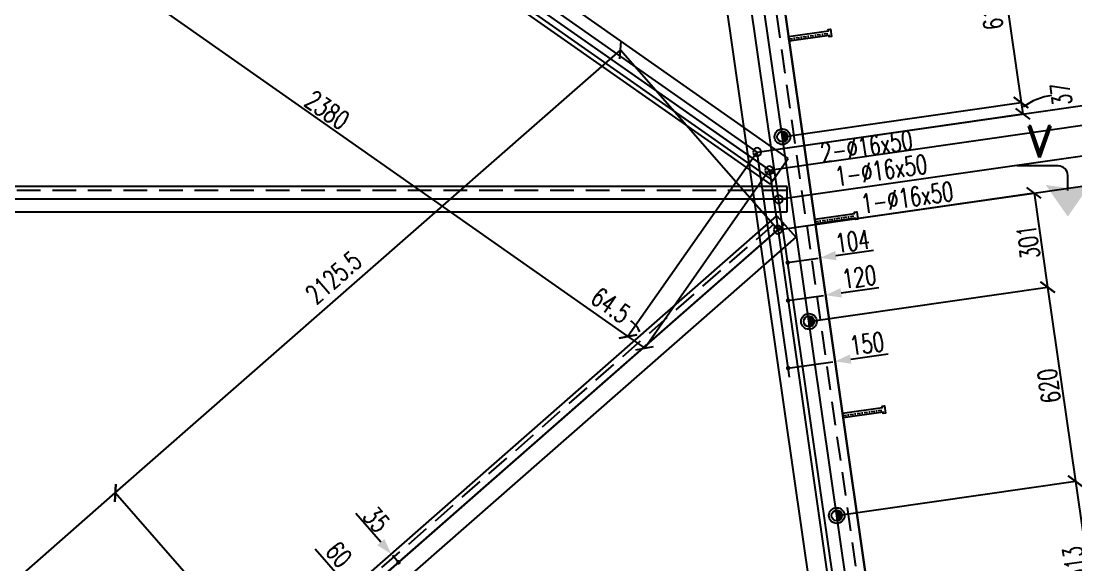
# Model space of a CAD drawing. Extents: x 142141 to 158361, y -148739 to -137259.
# Drawn here: x 149598 to 152935, y -143209 to -141489 of the extents above; entities that cross this region are included whole.
import ezdxf
from ezdxf.enums import TextEntityAlignment as Align

# ---------------------------------------------------------------- set-up
doc = ezdxf.new("R2010")
doc.units = 0
doc.header["$LTSCALE"] = 150
doc.header["$MEASUREMENT"] = 0
doc.linetypes.add('DASHDOT', pattern=[1, 0.5, -0.25, 0, -0.25])
doc.linetypes.add('DASHED', pattern=[0.75, 0.5, -0.25])
doc.layers.get('0').update_dxf_attribs({"linetype": 'CONTINUOUS'})
for name, color, linetype in [('ASSI', 6, 'CONTINUOUS'), ('Echelon', 3, 'CONTINUOUS'), ('FORI', 2, 'CONTINUOUS'), ('LINEA_ANG', 2, 'CONTINUOUS'), ('LS', 7, 'CONTINUOUS'), ('LSP', 3, 'CONTINUOUS'), ('MZ', 6, 'DASHDOT'), ('QT_MAL', 7, 'CONTINUOUS'), ('QT_MPR', 7, 'CONTINUOUS'), ('QT_MSP', 7, 'CONTINUOUS'), ('TRAT-Y', 7, 'DASHED')]:
    doc.layers.add(name, color=color, linetype=linetype)
doc.styles.add('QUOTE', font='ROMANS8.SHX', dxfattribs={"width": 0.7})
doc.styles.add('RD', font='ROMAND8.SHX', dxfattribs={"width": 0.7})
doc.styles.add('RS', font='ROMANS8.shx', dxfattribs={"width": 0.7})
doc.styles.get("Standard").update_dxf_attribs({"font": 'ROMANS8.SHX', "width": 0.7})
doc.dimstyles.new('FRECCE1', dxfattribs={"dimtxt": 60, "dimasz": 6.6667, "dimexe": 0, "dimexo": 0, "dimgap": 1, "dimtad": 1, "dimzin": 0, "dimdsep": 46, "dimtxsty": 'RS', "dimblk1": 'QUOTP', "dimblk2": 'QUOTF', "dimsah": 1, "dimcen": 0, "dimclrd": 2, "dimclre": 2, "dimclrt": 7, "dimadec": 0, "dimazin": 0, "dimtfac": 1, "dimtix": 1, "dimtmove": 2, "dimatfit": 3, "dimldrblk": 'QUOTP', "dimfxl": 1, "dimtolj": 1, "dimtzin": 0, "dimarcsym": 0})
doc.dimstyles.new('TRATTO', dxfattribs={"dimscale": 0, "dimtxt": 60, "dimasz": 40, "dimexe": 0, "dimexo": 0, "dimgap": 10, "dimtad": 1, "dimrnd": 0.5, "dimdsep": 46, "dimtxsty": 'RS', "dimblk1": 'OBLIQUE', "dimblk2": 'OBLIQUE', "dimsah": 1, "dimcen": 0.09, "dimclrd": 2, "dimclre": 2, "dimclrt": 7, "dimadec": 0, "dimazin": 0, "dimtfac": 1, "dimtix": 1, "dimtmove": 2, "dimatfit": 3, "dimfxl": 1, "dimtolj": 1, "dimtzin": 0, "dimarcsym": 0})

# ---------------------------------------------------------------- blocks, each defined once
blk = doc.blocks.new('ASSE98')
blk.add_line((0, 0), (1, 0))
at = {"color": 7, "style": 'QUOTE', "width": 0.5, "flags": 1}
for tag, p in [('TI', (1.38308, 6.82731)), ('DI_S', (1.38308, 6.42178)), ('D_S', (1.38308, 6.02092)), ('E_S', (1.38308, 5.68065)), ('NFORI', (1.36454, 5.29792)), ('ALAR', (1.36349, 4.93246)), ('FAM', (1.3775, 4.54645)), ('ALA', (1.38308, 4.19257)), ('DISP2', (1.38308, 3.84971)), ('DISP1', (1.38308, 3.50686)), ('PINZAF', (1.38308, 3.164)), ('PINZAI', (1.38308, 2.82114)), ('TRP', (1.38308, 2.47829)), ('NP', (1.38308, 2.13543)), ('SV', (1.38308, 1.79257)), ('PESO', (1.38308, 1.44971)), ('QUA', (1.38308, 1.10686)), ('LUN', (1.38308, 0.764)), ('PROF', (1.38308, 0.42114)), ('POS', (1.38308, 0.07829))]:
    blk.add_attdef(tag, p, '', height=0.2, dxfattribs=at)
at = {"color": 7, "flags": 1}
for tag, p in [('LAV1', (3.07431, 6.82847)), ('LAV2', (3.07431, 6.49513)), ('LAV3', (3.07431, 6.1618)), ('LAV4', (3.07431, 5.82847)), ('LAV5', (3.07431, 5.49513)), ('LAV6', (3.07431, 5.1618)), ('LAV7', (3.07431, 4.82847)), ('LAV8', (3.07431, 4.49513)), ('LAV9', (3.07431, 4.1618)), ('LAV10', (3.07431, 3.82847))]:
    blk.add_attdef(tag, p, '', height=0.2, dxfattribs=at)
blk = doc.blocks.new('P20')
at = {"color": 0}
for p, q in [((0, 0.98), (0.02, 1)), ((0, 0.94), (0.06, 1)), ((1, -0.01), (0, 0.99)), ((0, 0.89), (0.1, 0.99)), ((0, 0.85), (0.14, 0.99)), ((0, 0.8), (0.18, 0.98)), ((0, 0.76), (0.22, 0.98)), ((0, 0.71), (0.25, 0.97)), ((0, 0.67), (0.29, 0.96)), ((1, -0.05), (0, 0.95)), ((0, 0.62), (0.32, 0.95)), ((0, 0.58), (0.36, 0.93)), ((0, 0.53), (0.39, 0.92)), ((0, 0.49), (0.42, 0.91)), ((1, -0.09), (0, 0.9)), ((0, 0.44), (0.45, 0.89)), ((0, 0.4), (0.48, 0.88)), ((0.99, -0.13), (0, 0.86)), ((0, 0.35), (0.51, 0.86)), ((0, 0.31), (0.54, 0.84)), ((0, 0.26), (0.56, 0.83)), ((0.99, -0.17), (0, 0.81)), ((0, 0.22), (0.59, 0.81)), ((0, 0.17), (0.61, 0.79)), ((0.98, -0.21), (0, 0.77)), ((0, 0.13), (0.64, 0.77)), ((0, 0.08), (0.66, 0.75)), ((0, 0.04), (0.69, 0.73)), ((0.97, -0.25), (0, 0.72)), ((0, -0.01), (0.71, 0.7)), ((0.96, -0.28), (0, 0.68)), ((0, -0.05), (0.73, 0.68)), ((0, -0.1), (0.75, 0.66)), ((0.95, -0.32), (0, 0.63)), ((0, -0.14), (0.77, 0.63)), ((0, -0.19), (0.79, 0.61)), ((0.94, -0.35), (0, 0.59)), ((0, -0.23), (0.81, 0.58)), ((0, -0.28), (0.83, 0.56)), ((0.92, -0.38), (0, 0.54)), ((0, -0.32), (0.85, 0.53)), ((0.91, -0.41), (0, 0.5)), ((0, -0.36), (0.87, 0.5)), ((0, -0.41), (0.88, 0.47)), ((0.9, -0.44), (0, 0.45)), ((0, -0.45), (0.9, 0.44)), ((0.88, -0.47), (0, 0.41)), ((0, -0.5), (0.91, 0.41)), ((0, -0.54), (0.92, 0.38)), ((0.87, -0.5), (0, 0.36)), ((0, -0.59), (0.94, 0.35)), ((0.85, -0.53), (0, 0.32)), ((0, -0.63), (0.95, 0.31)), ((0, -0.68), (0.96, 0.28)), ((0.83, -0.56), (0, 0.27)), ((0, -0.72), (0.97, 0.25)), ((0.81, -0.58), (0, 0.23)), ((0, -0.77), (0.98, 0.21)), ((0.79, -0.61), (0, 0.18)), ((0, -0.81), (0.99, 0.17)), ((0.77, -0.63), (0, 0.14)), ((0, -0.86), (0.99, 0.13)), ((0.75, -0.66), (0, 0.09)), ((0, -0.9), (1, 0.09)), ((0.73, -0.68), (0, 0.05)), ((0, -0.95), (1, 0.05)), ((0.71, -0.7), (0, 0.01)), ((0, -0.99), (1, 0.01)), ((1, 0.04), (0.04, 1)), ((1, 0.09), (0.09, 1)), ((0.99, 0.14), (0.14, 0.99)), ((0.98, 0.19), (0.19, 0.98)), ((0.97, 0.25), (0.25, 0.97)), ((0.95, 0.31), (0.31, 0.95)), ((0.92, 0.38), (0.38, 0.92)), ((0.88, 0.47), (0.47, 0.88)), ((0.81, 0.59), (0.59, 0.81)), ((0.69, -0.73), (0, -0.04)), ((0.66, -0.75), (0, -0.08)), ((0.64, -0.77), (0, -0.13)), ((0.61, -0.79), (0, -0.17)), ((0.59, -0.81), (0, -0.22)), ((0.56, -0.83), (0, -0.26)), ((0.54, -0.84), (0, -0.31)), ((0.51, -0.86), (0, -0.35)), ((0.48, -0.88), (0, -0.4)), ((0.45, -0.89), (0, -0.44)), ((0.42, -0.91), (0, -0.49)), ((0.39, -0.92), (0, -0.53)), ((0.36, -0.93), (0, -0.58)), ((0.32, -0.95), (0, -0.62)), ((0.29, -0.96), (0, -0.67)), ((0.25, -0.97), (0, -0.71)), ((0.22, -0.98), (0, -0.76)), ((0.18, -0.98), (0, -0.8)), ((0.14, -0.99), (0, -0.85)), ((0.1, -0.99), (0, -0.89)), ((0.04, -1), (1, -0.04)), ((0.09, -1), (1, -0.09)), ((0.14, -0.99), (0.99, -0.14)), ((0.19, -0.98), (0.98, -0.19)), ((0.25, -0.97), (0.97, -0.25)), ((0.31, -0.95), (0.95, -0.31)), ((0.38, -0.92), (0.92, -0.38)), ((0.47, -0.88), (0.88, -0.47)), ((0.59, -0.81), (0.81, -0.59))]:
    blk.add_line(p, q, dxfattribs=at)
for radius in [1.5, 1]:
    blk.add_circle((0, 0), radius)
blk = doc.blocks.new('16')
blk.add_circle((0, 0), 1)
blk = doc.blocks.new('A$C6E393FD9')
at = {"layer": 'Echelon'}
blk.add_lwpolyline([(2.5, 0), (0, 19.8), (168.6, 41.4), (167.9, 47.2), (177.8, 48.5), (181.8, 17.1), (171.9, 15.8), (171.2, 21.6), (2.5, 0)], close=True, dxfattribs=at)
at = {"layer": 'MZ', "ltscale": 0.2}
blk.add_line((1.3, 9.9), (179.8, 32.8), dxfattribs=at)
blk = doc.blocks.new('_OBLIQUE')
at = {"color": 0, "linetype": 'ByBlock'}
blk.add_line((-0.5, -0.5), (0.5, 0.5), dxfattribs=at)
blk = doc.blocks.new('*D20')
at = {"layer": 'QT_MPR', "color": 2, "lineweight": -2, "transparency": 16777216}
for p, q in [((151761, -140537.2), (153264.6, -140321.4)), ((153264.6, -140321.4), (153482.5, -141839.4)), ((151994.7, -142052.9), (153482.5, -141839.4))]:
    blk.add_line(p, q, dxfattribs=at)
at = {"layer": 'QT_MPR', "color": 2, "lineweight": -2, "transparency": 16777216, "xscale": 40, "yscale": 40, "zscale": 40}
for p, rotation in [((153264.6, -140321.4), 98.1661393023543), ((153482.5, -141839.4), 278.1661393023543)]:
    blk.add_blockref('_OBLIQUE', p, dxfattribs=dict(at, rotation=rotation))
at = {"layer": 'QT_MPR', "color": 7, "transparency": 16777216, "insert": (153327.2, -141039), "char_height": 60, "attachment_point": 5, "rotation": 98.1661, "style": 'RS'}
blk.add_mtext('\\A1;1533.5', dxfattribs=at)
blk = doc.blocks.new('*D28')
at = {"layer": 'QT_MPR', "color": 2, "lineweight": -2, "transparency": 16777216}
for p, q in [((151761, -140537.2), (152918.2, -140371.1)), ((152918.2, -140371.1), (153113.6, -141733.2)), ((151926.8, -141903.5), (153113.6, -141733.2))]:
    blk.add_line(p, q, dxfattribs=at)
at = {"layer": 'QT_MPR', "color": 2, "lineweight": -2, "transparency": 16777216, "xscale": 40, "yscale": 40, "zscale": 40}
for p, rotation in [((152918.2, -140371.1), 98.1661393023543), ((153113.6, -141733.2), 278.1661393023543)]:
    blk.add_blockref('_OBLIQUE', p, dxfattribs=dict(at, rotation=rotation))
at = {"layer": 'QT_MPR', "color": 7, "transparency": 16777216, "insert": (152968.8, -141060.3), "char_height": 60, "attachment_point": 5, "rotation": 98.1661, "style": 'RS'}
blk.add_mtext('\\A1;1376', dxfattribs=at)
blk = doc.blocks.new('*D36')
at = {"layer": 'QT_MPR', "color": 2, "lineweight": -2, "transparency": 16777216}
for p, q in [((151994.7, -142052.9), (153482.5, -141839.4)), ((153482.5, -141839.4), (153699.6, -143352.8)), ((152196, -143568.5), (153699.6, -143352.8))]:
    blk.add_line(p, q, dxfattribs=at)
at = {"layer": 'QT_MPR', "color": 2, "lineweight": -2, "transparency": 16777216, "xscale": 40, "yscale": 40, "zscale": 40}
for p, rotation in [((153482.5, -141839.4), 98.1661393023543), ((153699.6, -143352.8), 278.1661393023543)]:
    blk.add_blockref('_OBLIQUE', p, dxfattribs=dict(at, rotation=rotation))
at = {"layer": 'QT_MPR', "color": 7, "transparency": 16777216, "insert": (153551.4, -142601.8), "char_height": 60, "attachment_point": 5, "rotation": 98.1661, "style": 'RS'}
blk.add_mtext('\\A1;1529', dxfattribs=at)
blk = doc.blocks.new('*D38')
at = {"layer": 'QT_MPR', "color": 2, "lineweight": -2, "transparency": 16777216}
for p, q in [((151926.8, -141903.5), (153113.6, -141733.2)), ((153113.6, -141733.2), (153122.5, -141794.9)), ((151965.2, -141961), (153122.5, -141794.9))]:
    blk.add_line(p, q, dxfattribs=at)
at = {"layer": 'QT_MPR', "color": 2, "lineweight": -2, "transparency": 16777216, "xscale": 40, "yscale": 40, "zscale": 40}
for p, rotation in [((153113.6, -141733.2), 98.1661393023543), ((153122.5, -141794.9), 278.1661393023543)]:
    blk.add_blockref('_OBLIQUE', p, dxfattribs=dict(at, rotation=rotation))
at = {"layer": 'QT_MPR', "color": 7, "transparency": 16777216, "insert": (153278.1, -141703), "char_height": 60, "attachment_point": 5, "rotation": 98.1661, "style": 'RS'}
blk.add_mtext('\\A1;62.5', dxfattribs=at)
blk = doc.blocks.new('*D39')
at = {"layer": 'QT_MPR', "color": 2, "lineweight": -2, "transparency": 16777216}
for p, q in [((151965.2, -141961), (153122.5, -141794.9)), ((153122.5, -141794.9), (153136, -141889.1)), ((151994.7, -142052.9), (153136, -141889.1))]:
    blk.add_line(p, q, dxfattribs=at)
at = {"layer": 'QT_MPR', "color": 2, "lineweight": -2, "transparency": 16777216, "xscale": 40, "yscale": 40, "zscale": 40}
for p, rotation in [((153122.5, -141794.9), 98.1661393023543), ((153136, -141889.1), 278.1661393023543)]:
    blk.add_blockref('_OBLIQUE', p, dxfattribs=dict(at, rotation=rotation))
at = {"layer": 'QT_MPR', "color": 7, "transparency": 16777216, "insert": (153085.9, -141849.9), "char_height": 60, "attachment_point": 5, "rotation": 98.1661, "style": 'RS'}
blk.add_mtext('\\A1;95', dxfattribs=at)
blk = doc.blocks.new('*D40')
at = {"layer": 'QT_MPR', "color": 2, "lineweight": -2, "transparency": 16777216}
for p, q in [((151994.7, -142052.9), (153136, -141889.1)), ((153136, -141889.1), (153149.5, -141983.1)), ((151992.3, -142149.2), (153149.5, -141983.1))]:
    blk.add_line(p, q, dxfattribs=at)
at = {"layer": 'QT_MPR', "color": 2, "lineweight": -2, "transparency": 16777216, "xscale": 40, "yscale": 40, "zscale": 40}
for p, rotation in [((153136, -141889.1), 98.1661393023543), ((153149.5, -141983.1), 278.1661393023543)]:
    blk.add_blockref('_OBLIQUE', p, dxfattribs=dict(at, rotation=rotation))
at = {"layer": 'QT_MPR', "color": 7, "transparency": 16777216, "insert": (153201.5, -141941.8), "char_height": 60, "attachment_point": 5, "rotation": 98.1661, "style": 'RS'}
blk.add_mtext('\\A1;95', dxfattribs=at)
blk = doc.blocks.new('*D41')
at = {"layer": 'QT_MPR', "color": 2, "lineweight": -2, "transparency": 16777216}
for p, q in [((151992.3, -142149.2), (153149.5, -141983.1)), ((153149.5, -141983.1), (153353.2, -143402.5)), ((152196, -143568.5), (153353.2, -143402.5))]:
    blk.add_line(p, q, dxfattribs=at)
at = {"layer": 'QT_MPR', "color": 2, "lineweight": -2, "transparency": 16777216, "xscale": 40, "yscale": 40, "zscale": 40}
for p, rotation in [((153149.5, -141983.1), 98.1661393023543), ((153353.2, -143402.5), 278.1661393023543)]:
    blk.add_blockref('_OBLIQUE', p, dxfattribs=dict(at, rotation=rotation))
at = {"layer": 'QT_MPR', "color": 7, "transparency": 16777216, "insert": (153211.7, -142698.5), "char_height": 60, "attachment_point": 5, "rotation": 98.1661, "style": 'RS'}
blk.add_mtext('\\A1;1434', dxfattribs=at)
blk = doc.blocks.new('*D47')
at = {"layer": 'QT_MSP', "color": 2, "lineweight": -2, "transparency": 16777216}
for p, q in [((152006.7, -141855.1), (152762, -141746.8)), ((152762, -141746.8), (152767.2, -141782.9)), ((151926.8, -141903.5), (152767.2, -141782.9))]:
    blk.add_line(p, q, dxfattribs=at)
at = {"layer": 'QT_MSP', "color": 2, "lineweight": -2, "transparency": 16777216, "xscale": 40, "yscale": 40, "zscale": 40}
for p, rotation in [((152762, -141746.8), 98.1661393023543), ((152767.2, -141782.9), 278.1661393023543)]:
    blk.add_blockref('_OBLIQUE', p, dxfattribs=dict(at, rotation=rotation))
at = {"layer": 'QT_MSP', "color": 7, "transparency": 16777216, "insert": (152888.5, -141720.3), "char_height": 60, "attachment_point": 5, "rotation": 98.1661, "style": 'RS'}
blk.add_mtext('\\A1;37', dxfattribs=at)
blk = doc.blocks.new('*D48')
at = {"layer": 'QT_MSP', "color": 2, "lineweight": -2, "transparency": 16777216}
for p, q in [((151992.3, -142149.2), (152803, -142032.8)), ((152803, -142032.8), (152845.8, -142330.8)), ((152090.5, -142439.2), (152845.8, -142330.8))]:
    blk.add_line(p, q, dxfattribs=at)
at = {"layer": 'QT_MSP', "color": 2, "lineweight": -2, "transparency": 16777216, "xscale": 40, "yscale": 40, "zscale": 40}
for p, rotation in [((152803, -142032.8), 98.1661393023543), ((152845.8, -142330.8), 278.1661393023543)]:
    blk.add_blockref('_OBLIQUE', p, dxfattribs=dict(at, rotation=rotation))
at = {"layer": 'QT_MSP', "color": 7, "transparency": 16777216, "insert": (152784.8, -142187.5), "char_height": 60, "attachment_point": 5, "rotation": 98.1661, "style": 'RS'}
blk.add_mtext('\\A1;301', dxfattribs=at)
blk = doc.blocks.new('*D49')
at = {"layer": 'QT_MSP', "color": 2, "lineweight": -2, "transparency": 16777216}
for p, q in [((152090.5, -142439.2), (152845.8, -142330.8)), ((152845.8, -142330.8), (152933.9, -142944.5)), ((152178.6, -143052.9), (152933.9, -142944.5))]:
    blk.add_line(p, q, dxfattribs=at)
at = {"layer": 'QT_MSP', "color": 2, "lineweight": -2, "transparency": 16777216, "xscale": 40, "yscale": 40, "zscale": 40}
for p, rotation in [((152845.8, -142330.8), 98.1661393023543), ((152933.9, -142944.5), 278.1661393023543)]:
    blk.add_blockref('_OBLIQUE', p, dxfattribs=dict(at, rotation=rotation))
at = {"layer": 'QT_MSP', "color": 7, "transparency": 16777216, "insert": (152850.2, -142643.3), "char_height": 60, "attachment_point": 5, "rotation": 98.1661, "style": 'RS'}
blk.add_mtext('\\A1;620', dxfattribs=at)
blk = doc.blocks.new('*D50')
at = {"layer": 'QT_MSP', "color": 2, "lineweight": -2, "transparency": 16777216}
for p, q in [((152178.6, -143052.9), (152933.9, -142944.5)), ((152933.9, -142944.5), (153006.7, -143452.2)), ((152196, -143568.5), (153006.7, -143452.2))]:
    blk.add_line(p, q, dxfattribs=at)
at = {"layer": 'QT_MSP', "color": 2, "lineweight": -2, "transparency": 16777216, "xscale": 40, "yscale": 40, "zscale": 40}
for p, rotation in [((152933.9, -142944.5), 98.1661393023543), ((153006.7, -143452.2), 278.1661393023543)]:
    blk.add_blockref('_OBLIQUE', p, dxfattribs=dict(at, rotation=rotation))
at = {"layer": 'QT_MSP', "color": 7, "transparency": 16777216, "insert": (152930.7, -143204), "char_height": 60, "attachment_point": 5, "rotation": 98.1661, "style": 'RS'}
blk.add_mtext('\\A1;513', dxfattribs=at)
blk = doc.blocks.new('QUOTP')
at = {"layer": 'ASSI', "color": 2, "const_width": 1.07}
blk.add_lwpolyline([(-0.53, 0, 1), (0.53, 0, 1)], format="xyb", close=True, dxfattribs=at)
blk = doc.blocks.new('QUOTF')
at = {"layer": 'LS', "color": 2}
blk.add_line((7.5, 0), (25.5, 0), dxfattribs=at)
blk.add_solid([(7.5, 2.25), (0, 0), (7.5, -2.25)], dxfattribs=at)
blk = doc.blocks.new('*D136')
at = {"layer": 'QT_MAL', "color": 2, "lineweight": -2, "transparency": 16777216}
blk.add_line((152031.1, -142372), (152136.7, -142356.9), dxfattribs=at)
at = {"layer": 'QT_MAL', "color": 2, "lineweight": -2, "transparency": 16777216, "xscale": 6.6667, "yscale": 6.6667, "zscale": 6.6667}
for name, p, rotation in [('QUOTF', (152143.2, -142355.9), 8.166139302354292), ('QUOTP', (152024.5, -142373), 188.1661393023543)]:
    blk.add_blockref(name, p, dxfattribs=dict(at, rotation=rotation))
at = {"layer": 'QT_MAL', "color": 7, "transparency": 16777216, "insert": (152249.7, -142298.7), "char_height": 60, "attachment_point": 5, "rotation": 8.1661, "style": 'RS'}
blk.add_mtext('\\A1;120', dxfattribs=at)
blk = doc.blocks.new('*D137')
at = {"layer": 'QT_MAL', "color": 2, "lineweight": -2, "transparency": 16777216}
for p, q in [((152030, -142251.9), (152119.7, -142239)), ((152126.3, -142238.1), (152126.3, -142238.1)), ((152023.4, -142252.9), (152023.4, -142252.9))]:
    blk.add_line(p, q, dxfattribs=at)
at = {"layer": 'QT_MAL', "color": 2, "lineweight": -2, "transparency": 16777216, "xscale": 6.6667, "yscale": 6.6667, "zscale": 6.6667}
for name, p, rotation in [('QUOTF', (152126.3, -142238.1), 8.166139302354292), ('QUOTP', (152023.4, -142252.9), 188.1661393023543)]:
    blk.add_blockref(name, p, dxfattribs=dict(at, rotation=rotation))
at = {"layer": 'QT_MAL', "color": 7, "transparency": 16777216, "insert": (152228.4, -142185.7), "char_height": 60, "attachment_point": 5, "rotation": 8.1661, "style": 'RS'}
blk.add_mtext('\\A1;104', dxfattribs=at)
blk = doc.blocks.new('*D139')
at = {"layer": 'QT_MAL', "color": 2, "lineweight": -2, "transparency": 16777216}
blk.add_line((152031.4, -142585.7), (152166.7, -142566.3), dxfattribs=at)
at = {"layer": 'QT_MAL', "color": 2, "lineweight": -2, "transparency": 16777216, "xscale": 6.6667, "yscale": 6.6667, "zscale": 6.6667}
for name, p, rotation in [('QUOTF', (152173.3, -142565.3), 8.166139302354292), ('QUOTP', (152024.8, -142586.6), 188.1661393023543)]:
    blk.add_blockref(name, p, dxfattribs=dict(at, rotation=rotation))
at = {"layer": 'QT_MAL', "color": 7, "transparency": 16777216, "insert": (152274.1, -142509.3), "char_height": 60, "attachment_point": 5, "rotation": 8.1661, "style": 'RS'}
blk.add_mtext('\\A1;150', dxfattribs=at)
blk = doc.blocks.new('*D79')
at = {"layer": 'QT_MPR', "color": 2, "lineweight": -2, "transparency": 16777216}
for p, q in [((148245.8, -144427), (149895.8, -142981.5)), ((150410.1, -143568.5), (149895.8, -142981.5)), ((148743.6, -144995.3), (148245.8, -144427))]:
    blk.add_line(p, q, dxfattribs=at)
at = {"layer": 'QT_MPR', "color": 2, "lineweight": -2, "transparency": 16777216, "xscale": 40, "yscale": 40, "zscale": 40}
for p, rotation in [((149895.8, -142981.5), 41.22075103984163), ((148245.8, -144427), 221.2207510398417)]:
    blk.add_blockref('_OBLIQUE', p, dxfattribs=dict(at, rotation=rotation))
at = {"layer": 'QT_MPR', "color": 7, "transparency": 16777216, "insert": (149082.3, -143607.4), "char_height": 60, "attachment_point": 5, "rotation": 41.2208, "style": 'RS'}
blk.add_mtext('\\A1;2193.5', dxfattribs=at)
blk = doc.blocks.new('*D80')
at = {"layer": 'QT_MPR', "color": 2, "lineweight": -2, "transparency": 16777216}
for p, q in [((149895.8, -142981.5), (151494.5, -141580.9)), ((151992.3, -142149.2), (151494.5, -141580.9)), ((150410.1, -143568.5), (149895.8, -142981.5))]:
    blk.add_line(p, q, dxfattribs=at)
at = {"layer": 'QT_MPR', "color": 2, "lineweight": -2, "transparency": 16777216, "xscale": 40, "yscale": 40, "zscale": 40}
for p, rotation in [((151494.5, -141580.9), 41.22075103984163), ((149895.8, -142981.5), 221.2207510398417)]:
    blk.add_blockref('_OBLIQUE', p, dxfattribs=dict(at, rotation=rotation))
at = {"layer": 'QT_MPR', "color": 7, "transparency": 16777216, "insert": (150586.3, -142299.9), "char_height": 60, "attachment_point": 5, "rotation": 41.2208, "style": 'RS'}
blk.add_mtext('\\A1;2125.5', dxfattribs=at)
blk = doc.blocks.new('*D152')
at = {"layer": 'QT_MAL', "color": 2, "lineweight": -2, "transparency": 16777216}
for p, q in [((150675.5, -143327.2), (150644.7, -143292.1)), ((150679.9, -143332.2), (150679.9, -143332.2))]:
    blk.add_line(p, q, dxfattribs=at)
at = {"layer": 'QT_MAL', "color": 2, "lineweight": -2, "transparency": 16777216, "xscale": 6.6667, "yscale": 6.6667, "zscale": 6.6667}
for name, p, rotation in [('QUOTF', (150640.3, -143287.1), 131.2207510390867), ('QUOTP', (150679.9, -143332.2), 311.2207510390867)]:
    blk.add_blockref(name, p, dxfattribs=dict(at, rotation=rotation))
at = {"layer": 'QT_MAL', "color": 7, "transparency": 16777216, "insert": (150603.2, -143176.1), "char_height": 60, "attachment_point": 5, "rotation": 311.2208, "style": 'RS'}
blk.add_mtext('\\A1;60', dxfattribs=at)
blk = doc.blocks.new('*D153')
at = {"layer": 'QT_MAL', "color": 2, "lineweight": -2, "transparency": 16777216}
for p, q in [((150787.6, -143195.7), (150773.3, -143179.4)), ((150792, -143200.8), (150792, -143200.8))]:
    blk.add_line(p, q, dxfattribs=at)
at = {"layer": 'QT_MAL', "color": 2, "lineweight": -2, "transparency": 16777216, "xscale": 6.6667, "yscale": 6.6667, "zscale": 6.6667}
for name, p, rotation in [('QUOTF', (150768.9, -143174.4), 131.2207510390867), ('QUOTP', (150792, -143200.8), 311.2207510390867)]:
    blk.add_blockref(name, p, dxfattribs=dict(at, rotation=rotation))
at = {"layer": 'QT_MAL', "color": 7, "transparency": 16777216, "insert": (150721.9, -143065.6), "char_height": 60, "attachment_point": 5, "rotation": 311.2208, "style": 'RS'}
blk.add_mtext('\\A1;35', dxfattribs=at)
blk = doc.blocks.new('bull')
at = {"style": 'RS', "width": 0.7, "flags": 1}
for tag, p in [('NN', (-12.25, 0)), ('DIAMETRO', (0, -4.86)), ('SERRAGGIO', (0, -9.71)), ('LUNGHEZZA', (0, -14.57)), ('NB', (0, -19.43)), ('TIPO', (0, -24.12)), ('EL', (-0.14, -29))]:
    blk.add_attdef(tag, p, '', height=3, dxfattribs=at)
at = {"style": 'RS', "width": 0.7}
blk.add_attdef('BULLONE', (0, 0), '', height=3, dxfattribs=at)
blk = doc.blocks.new('*D178')
at = {"layer": 'QT_MPR', "color": 2, "lineweight": -2, "transparency": 16777216}
for p, q in [((149977.9, -140537.2), (149569.1, -141120.2)), ((149569.1, -141120.2), (151518, -142486.6)), ((151926.8, -141903.5), (151518, -142486.6))]:
    blk.add_line(p, q, dxfattribs=at)
at = {"layer": 'QT_MPR', "color": 2, "lineweight": -2, "transparency": 16777216, "xscale": 40, "yscale": 40, "zscale": 40}
for p, rotation in [((149569.1, -141120.2), 144.9662400692755), ((151518, -142486.6), 324.9662400692754)]:
    blk.add_blockref('_OBLIQUE', p, dxfattribs=dict(at, rotation=rotation))
at = {"layer": 'QT_MPR', "color": 7, "transparency": 16777216, "insert": (150566.5, -141770.6), "char_height": 60, "attachment_point": 5, "rotation": 324.9662, "style": 'RS'}
blk.add_mtext('\\A1;2380', dxfattribs=at)
blk = doc.blocks.new('*D179')
at = {"layer": 'QT_MPR', "color": 2, "lineweight": -2, "transparency": 16777216}
for p, q in [((151926.8, -141903.5), (151518, -142486.6)), ((151965.2, -141961), (151570.8, -142523.6)), ((151518, -142486.6), (151570.8, -142523.6))]:
    blk.add_line(p, q, dxfattribs=at)
at = {"layer": 'QT_MPR', "color": 2, "lineweight": -2, "transparency": 16777216, "xscale": 40, "yscale": 40, "zscale": 40}
for p, rotation in [((151518, -142486.6), 144.9662400692755), ((151570.8, -142523.6), 324.9662400692754)]:
    blk.add_blockref('_OBLIQUE', p, dxfattribs=dict(at, rotation=rotation))
at = {"layer": 'QT_MPR', "color": 7, "transparency": 16777216, "insert": (151463.8, -142388.2), "char_height": 60, "attachment_point": 5, "rotation": 324.9662, "style": 'RS'}
blk.add_mtext('\\A1;64.5', dxfattribs=at)
blk = doc.blocks.new('*D205')
at = {"layer": 'LS', "color": 2, "lineweight": -2, "transparency": 16777216}
for p, q in [((151919.2, -141245), (152674.4, -141136.7)), ((152674.4, -141136.7), (152762, -141746.8)), ((152006.7, -141855.1), (152762, -141746.8))]:
    blk.add_line(p, q, dxfattribs=at)
at = {"layer": 'LS', "color": 2, "lineweight": -2, "transparency": 16777216, "xscale": 40, "yscale": 40, "zscale": 40}
for p, rotation in [((152674.4, -141136.7), 98.1661393023531), ((152762, -141746.8), 278.1661393023531)]:
    blk.add_blockref('_OBLIQUE', p, dxfattribs=dict(at, rotation=rotation))
at = {"layer": 'LS', "color": 7, "transparency": 16777216, "insert": (152668.3, -141463), "char_height": 60, "attachment_point": 5, "rotation": 98.1661, "style": 'RS'}
blk.add_mtext('\\A1;616', dxfattribs=at)

msp = doc.modelspace()

# ---------------------------------------------------------------- linework, layer by layer
at = {"layer": 'LINEA_ANG'}
for p, q in [((151583.801, -138457.322), (152452.399, -144510.318)), ((152274.225, -144535.886), (151405.626, -138482.89)), ((152024.783, -141923.369), (147965.922, -139077.758)), ((147908.516, -139159.64), (151967.377, -142005.25)), ((151967.377, -142005.25), (152024.783, -141923.369)), ((152021.69, -142012.854), (143522.69, -142012.854)), ((152021.69, -142092.854), (152021.69, -142012.854)), ((143522.69, -142092.854), (152021.69, -142092.854)), ((148700.216, -144986.781), (151989.483, -142105.141)), ((151989.483, -142105.141), (152048.79, -142172.837)), ((152048.79, -142172.837), (148791.866, -145026.142))]:
    msp.add_line(p, q, dxfattribs=at)
at = {"layer": 'LINEA_ANG', "color": 2}
msp.add_line((147917.127, -139147.357), (151975.988, -141992.968), dxfattribs=at)
at = {"layer": 'LS', "color": 6}
for p, q in [((152463.662, -145320.968), (151480.937, -138472.664)), ((152503.256, -145315.286), (151520.531, -138466.982)), ((147772.422, -139021.481), (151965.359, -141961.09)), ((151926.79, -141903.518), (149977.884, -140537.167)), ((152028.926, -142615.276), (151926.79, -141903.518)), ((151965.359, -141961.09), (152196.026, -143568.541)), ((148642.099, -145084.228), (151992.347, -142149.164))]:
    msp.add_line(p, q, dxfattribs=at)
for centre, radius, start, end in [((152884.996, -141918.655), 196.111, 97.761246, 126.37319), ((151486.219, -142499.866), 74.387, 22.116342, 56.913895)]:
    msp.add_arc(centre, radius, start, end, dxfattribs=at)
at = {"layer": 'LSP'}
for p, q in [((152879.606, -141947.368), (152749.606, -141947.368)), ((152909.606, -142025.511), (152909.606, -141977.368))]:
    msp.add_line(p, q, dxfattribs=at)
msp.add_arc((152879.606, -141977.368), 30, 0, 90, dxfattribs=at)
for points in [[(152909.606, -142107.368), (152839.606, -142007.368), (152909.606, -142017.368)], [(152909.606, -142107.368), (152979.606, -142007.368), (152909.606, -142017.368)]]:
    msp.add_solid(points, dxfattribs=at)
at = {"layer": 'TRAT-Y'}
for p, q in [((151556.084, -138461.3), (152424.683, -144514.296)), ((152021.69, -142025.354), (143522.69, -142025.354)), ((148708.783, -144996.56), (151998.05, -142114.919))]:
    msp.add_line(p, q, dxfattribs=at)

# ---------------------------------------------------------------- block references
at = {"layer": 'ASSI'}
for p, xscale, rotation in [((152452.399, -144510.318), 6114.999999999999, 98.16613930235411), ((147928.608, -139130.981), 4957, 324.9662400692754)]:
    msp.add_blockref('ASSE98', p, dxfattribs=dict(at, xscale=xscale, rotation=rotation))
at = {"layer": 'ASSI', "xscale": 8499, "zscale": 8499, "rotation": 180}
msp.add_blockref('ASSE98', (152021.69, -142052.854), dxfattribs=at)
at = {"layer": 'ASSI'}
ref = msp.add_blockref('ASSE98', (152012.656, -142131.372), dxfattribs=dict(at, xscale=4373, rotation=221.2207510398417))
ref.add_attrib('PROF', 'L90x6', (149237.702, -144414.53), dxfattribs={"layer": '0', "color": 2, "height": 70, "rotation": 41.220751, "style": 'QUOTE', "width": 0.7})
ref.add_attrib('LUN', '4373', (149612.537, -144086.147), dxfattribs={"layer": '0', "color": 2, "height": 70, "rotation": 41.220751, "style": 'QUOTE', "width": 0.7})
ref.add_attrib('PESO', '4319 C/C T.E.', (149448.57, -144655.226), dxfattribs={"layer": '0', "color": 2, "height": 70, "rotation": 41.220751, "style": 'QUOTE', "width": 0.7})
ref.add_attrib('SV', 'Lg.', (149496.602, -144187.715), dxfattribs={"layer": '0', "color": 2, "height": 70, "rotation": 41.220751, "style": 'QUOTE', "width": 0.7})
ref.add_attrib('LAV1', 'CB 43x43', (148942.921, -145012.418), dxfattribs={"layer": '0', "color": 7, "height": 60, "rotation": 41.220751, "width": 0.7})
at = {"layer": 'FORI'}
for name, p, xscale, yscale, zscale, rotation in [('P20', (152006.728, -141855.14), 16.5, 16.5, 16.5, 7.543052222774048), ('16', (151926.79, -141903.518), -13, 13, 13, 0.04075484400004826), ('16', (151965.221, -141960.993), -13, 13, 13, 0.04075484400004826), ('16', (151992.347, -142149.164), -13, 13, 13, 359.892315315)]:
    msp.add_blockref(name, p, dxfattribs=dict(at, xscale=xscale, yscale=yscale, zscale=zscale, rotation=rotation))
for name, p, xscale, yscale, zscale in [('16', (151994.69, -142052.854), -13, 13, 13), ('P20', (152090.534, -142439.157), 16.5, 16.5, 16.5), ('P20', (152178.602, -143052.871), 16.5, 16.5, 16.5)]:
    msp.add_blockref(name, p, dxfattribs=dict(at, xscale=xscale, yscale=yscale, zscale=zscale))
at = {"layer": 'LS', "xscale": 0.7500000000000001, "yscale": 0.7500000000000001, "zscale": 0.7500000000000001, "rotation": 0.8689299996759822}
for p in [(152026.154, -141553.247), (152109.012, -142130.662), (152197.079, -142744.376)]:
    msp.add_blockref('A$C6E393FD9', p, dxfattribs=at)
at = {"layer": 'LS', "color": 7, "xscale": 20, "yscale": 20, "zscale": 20}
for p, rotation, values in [((152131.862, -141935.91), 8.166139302354937, {'BULLONE': '2-%%c16x50                '}), ((152177.961, -142011.663), 8.166139302354734, {'BULLONE': '1-%%c16x50                '}), ((152260.617, -142097.964), 8.166139302355193, {'BULLONE': '1-%%c16x50                '})]:
    msp.add_blockref('bull', p, dxfattribs=dict(at, rotation=rotation)).add_auto_attribs(values)

# ---------------------------------------------------------------- texts
at = {"layer": 'LS', "color": 3, "style": 'RD'}
msp.add_text('V', height=100, dxfattribs=at).set_placement((152820.332, -141871.087), align=Align.MIDDLE)

# ---------------------------------------------------------------- dimensions: what is measured, and where the dimension line sits
at = {"layer": 'LS'}
dim = msp.add_linear_dim(base=(152761.992, -141746.76), p1=(151919.181, -141245.05), p2=(152006.728, -141855.14), angle=278.166139, text='616', dimstyle='TRATTO', override={"dimscale": 1}, dxfattribs=at)
dim.commit()
dim.dimension.update_dxf_attribs({"geometry": '*D205', "text_midpoint": (152668.31, -141463.02), "dimtype": 160})
at = {"layer": 'QT_MAL'}
for base, p1, p2, angle, text, picture, middle in [((152126.337, -142238.089), (152023.391, -142252.862), (152126.337, -142238.089), 8.166139, '104', '*D137', (152228.418, -142185.651)), ((152143.249, -142355.947), (152024.466, -142372.993), (152143.249, -142355.947), 8.166139, '120', '*D136', (152249.694, -142298.737)), ((152173.294, -142565.322), (152024.815, -142586.628), (152173.294, -142565.322), 8.166139, '150', '*D139', (152274.068, -142509.346)), ((150768.943, -143174.424), (150792.007, -143200.75), (150768.943, -143174.424), 131.220751, '35', '*D153', (150721.889, -143065.641)), ((150640.322, -143287.106), (150679.86, -143332.236), (150640.322, -143287.106), 131.220751, '60', '*D152', (150603.163, -143176.105))]:
    dim = msp.add_linear_dim(base=base, p1=p1, p2=p2, angle=angle, text=text, dimstyle='FRECCE1', dxfattribs=at)
    dim.commit()
    dim.dimension.update_dxf_attribs({"geometry": picture, "text_midpoint": middle, "dimtype": 160})
at = {"layer": 'QT_MPR'}
for base, p1, p2, angle, text, picture, middle in [((153482.451, -141839.362), (151761.027, -140537.167), (151994.69, -142052.854), 98.166139, '1533.5', '*D20', (153327.188, -141038.989)), ((151518.023, -142486.566), (149977.884, -140537.167), (151926.79, -141903.518), 324.96624, '2380', '*D178', (150566.532, -141770.638)), ((151494.542, -141580.941), (150410.128, -143568.541), (151992.347, -142149.164), 41.220751, '2125.5', '*D80', (150586.339, -142299.871)), ((153122.489, -141794.927), (151926.79, -141903.518), (151965.221, -141960.993), 98.166139, '62.5', '*D38', (153278.114, -141702.98)), ((153136, -141889.078), (151965.221, -141960.993), (151994.69, -142052.854), 98.166139, '95', '*D39', (153085.868, -141849.865)), ((153699.624, -143352.776), (151994.69, -142052.854), (152196.026, -143568.541), 98.166139, '1529', '*D36', (153551.443, -142601.751)), ((153149.494, -141983.114), (151994.69, -142052.854), (151992.347, -142149.164), 98.166139, '95', '*D40', (153201.451, -141941.778)), ((151570.805, -142523.571), (151926.79, -141903.518), (151965.221, -141960.993), 324.96624, '64.5', '*D179', (151463.819, -142388.202)), ((153353.173, -143402.492), (151992.347, -142149.164), (152196.026, -143568.541), 98.166139, '1434', '*D41', (153211.739, -142698.485)), ((149895.849, -142981.514), (148743.643, -144995.268), (150410.128, -143568.541), 41.220751, '2193.5', '*D79', (149082.338, -143607.378))]:
    dim = msp.add_linear_dim(base=base, p1=p1, p2=p2, angle=angle, text=text, dimstyle='TRATTO', override={"dimscale": 1}, dxfattribs=at)
    dim.commit()
    dim.dimension.update_dxf_attribs({"geometry": picture, "text_midpoint": middle, "dimtype": 160})
dim = msp.add_linear_dim(base=(153113.632, -141733.207), p1=(151761.027, -140537.167), p2=(151926.79, -141903.518), angle=98.166139, dimstyle='TRATTO', override={"dimscale": 1}, dxfattribs=at)
dim.commit()
dim.dimension.update_dxf_attribs({"geometry": '*D28', "text_midpoint": (152968.814, -141060.274), "dimtype": 160})
at = {"layer": 'QT_MSP'}
for base, p1, p2, text, picture, middle in [((152767.181, -141782.923), (152006.728, -141855.14), (151926.79, -141903.518), '37', '*D47', (152888.533, -141720.309)), ((152845.798, -142330.778), (151992.347, -142149.164), (152090.534, -142439.157), '301', '*D48', (152784.826, -142187.485)), ((152933.865, -142944.491), (152090.534, -142439.157), (152178.602, -143052.871), '620', '*D49', (152850.237, -142643.316)), ((153006.722, -143452.207), (152178.602, -143052.871), (152196.026, -143568.541), '513', '*D50', (152930.699, -143204.031))]:
    dim = msp.add_linear_dim(base=base, p1=p1, p2=p2, angle=98.166139, text=text, dimstyle='TRATTO', override={"dimscale": 1}, dxfattribs=at)
    dim.commit()
    dim.dimension.update_dxf_attribs({"geometry": picture, "text_midpoint": middle, "dimtype": 160})

doc.saveas('drawing.dxf')
